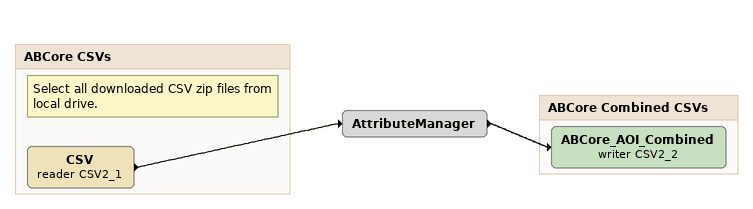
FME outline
AttributeManager
    -> ABCore_AOI_Combined (writer CSV2_2)

Bookmark: ABCore CSVs
Note: Select all downloaded CSV zip files from local drive.
CSV (reader CSV2_1)
    -> AttributeManager

Bookmark: ABCore Combined CSVs
ABCore_AOI_Combined (writer CSV2_2)
